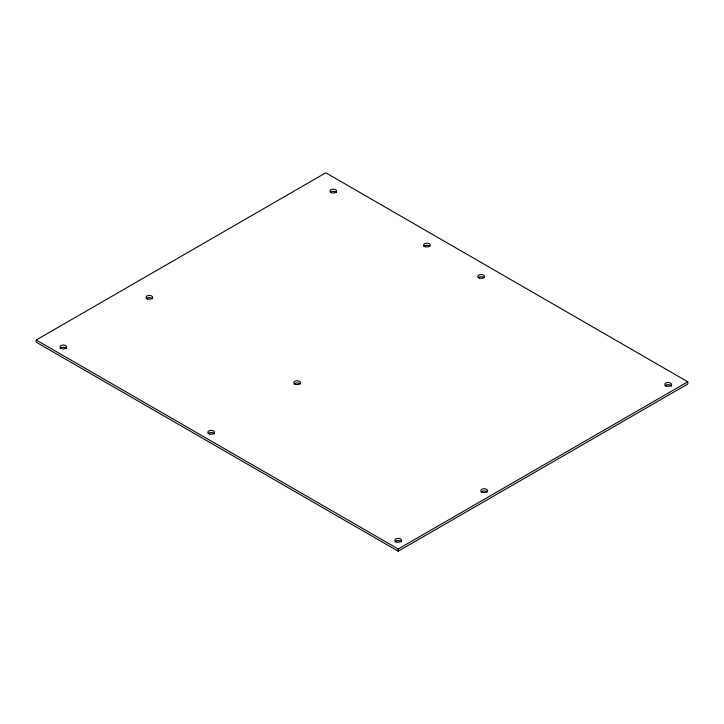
<?xml version="1.0" encoding="UTF-8"?>
<svg xmlns="http://www.w3.org/2000/svg" width="724" height="724" viewBox="0 0 724 724"><rect width="100%" height="100%" fill="white"/><g stroke="black" fill="none" stroke-linecap="round" stroke-linejoin="round"><path stroke-width="1.09" d="M36.2 339.999L325.8 172.801L687.8 381.801L687.8 384.001L398.2 551.199L36.2 342.199L36.2 339.999L398.2 549L687.8 381.801M398.2 549L398.2 551.199M330.524 192.267A3.33 1.919 0 0 1 333.483 191.362A3.33 1.919 0 0 1 336.307 192.412M60.164 348.606A3.33 1.919 0 0 1 63.35 347.239A3.33 1.919 0 0 1 66.536 348.606M146.357 298.659A3.33 1.919 0 0 1 149.47 297.609A3.33 1.919 0 0 1 152.411 298.804M423.793 246.522A3.33 1.919 0 0 1 426.861 245.355A3.33 1.919 0 0 1 429.92 246.522M478.193 277.754A3.33 1.919 0 0 1 481.071 276.704A3.33 1.919 0 0 1 484.039 277.663M664.994 386.082A3.33 1.919 0 0 1 668.333 384.688A3.33 1.919 0 0 1 671.456 386.245M481.089 492.13A3.33 1.919 0 0 1 484.003 490.935A3.33 1.919 0 0 1 487.116 491.949M395.014 541.923A3.33 1.919 0 0 1 398.2 540.566A3.33 1.919 0 0 1 401.386 541.923M208.15 433.694A3.33 1.919 0 0 1 211.489 432.59A3.33 1.919 0 0 1 214.395 434.038M294.098 384.091A3.33 1.919 0 0 1 297.139 382.951A3.33 1.919 0 0 1 300.179 384.091M331.628 192.738A3.33 1.919 0 0 0 336.669 191.127A3.33 1.919 0 0 0 331.728 189.407A3.33 1.919 0 0 0 331.628 192.738M61.685 348.633A3.33 1.919 0 0 0 66.68 346.968A3.33 1.919 0 0 0 61.685 345.303A3.33 1.919 0 0 0 61.685 348.633M147.66 298.994A3.33 1.919 0 0 0 152.655 297.329A3.33 1.919 0 0 0 147.66 295.673A3.33 1.919 0 0 0 147.66 298.994M425.196 246.748A3.33 1.919 0 0 0 430.183 245.083A3.33 1.919 0 0 0 425.196 243.418A3.33 1.919 0 0 0 425.196 246.748M479.496 278.097A3.33 1.919 0 0 0 484.483 276.432A3.33 1.919 0 0 0 479.496 274.767A3.33 1.919 0 0 0 479.496 278.097M666.478 386.064A3.33 1.919 0 0 0 671.519 384.453A3.33 1.919 0 0 0 666.578 382.734A3.33 1.919 0 0 0 666.478 386.064M482.465 492.302A3.33 1.919 0 0 0 487.505 490.691A3.33 1.919 0 0 0 482.564 488.971A3.33 1.919 0 0 0 482.465 492.302M396.49 541.941A3.33 1.919 0 0 0 401.53 540.33A3.33 1.919 0 0 0 396.589 538.611A3.33 1.919 0 0 0 396.49 541.941M209.498 433.975A3.33 1.919 0 0 0 214.494 432.309A3.33 1.919 0 0 0 209.498 430.644A3.33 1.919 0 0 0 209.498 433.975M295.473 384.335A3.33 1.919 0 0 0 300.469 382.67A3.33 1.919 0 0 0 295.473 381.014A3.33 1.919 0 0 0 295.473 384.335"/></g></svg>
